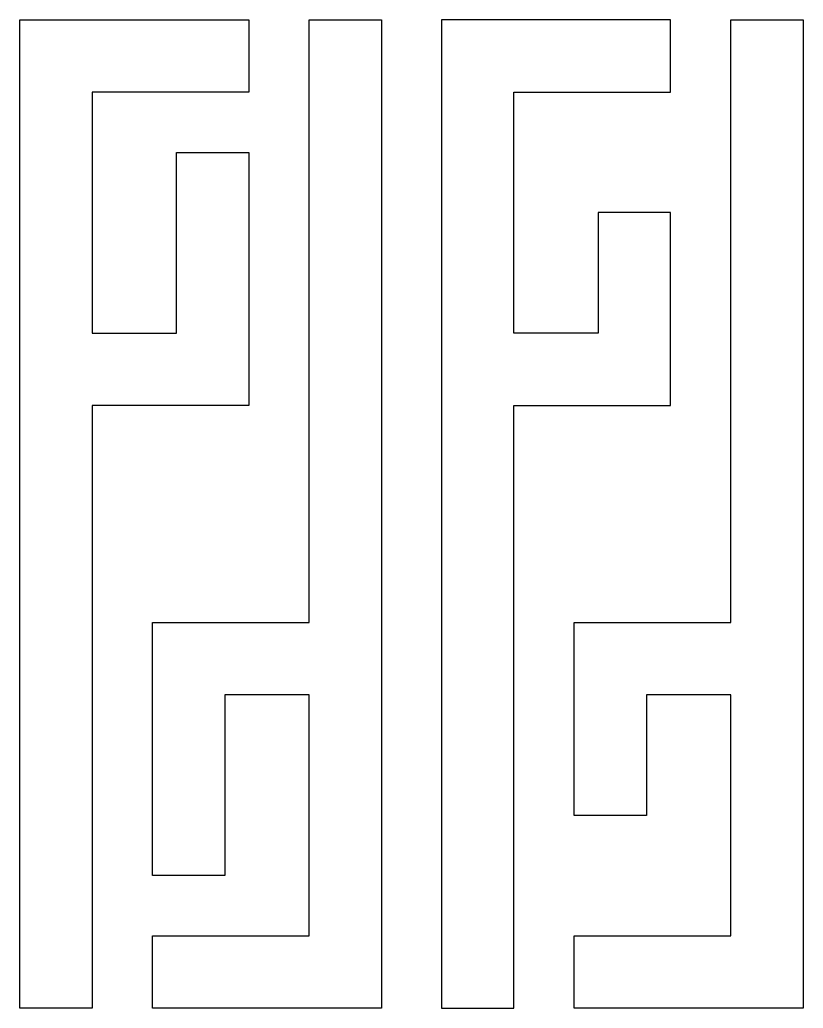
# Model space of a CAD drawing. Extents: x -22 to 108, y -64 to 100.
import ezdxf

# ---------------------------------------------------------------- set-up
doc = ezdxf.new("R2010")
doc.units = 0
doc.layers.get('0').update_dxf_attribs({"linetype": 'continuous'})

# ---------------------------------------------------------------- blocks, each defined once
blk = doc.blocks.new('SKETCH')
at = {"color": 7}
for points in [[(-22, -64), (-22, 100), (16, 100), (16, 88), (-10, 88), (-10, 48), (4, 48), (4, 78), (16, 78), (16, 36), (-10, 36), (-10, -64)], [(38, 100), (38, -64), (0, -64), (0, -52), (26, -52), (26, -12), (12, -12), (12, -42), (0, -42), (0, 0), (26, 0), (26, 100)], [(86, 100), (48, 100), (48, -64), (60, -64), (60, 36), (86, 36), (86, 68), (74, 68), (74, 48), (60, 48), (60, 88), (86, 88)], [(96, 100), (108, 100), (108, -64), (70, -64), (70, -52), (96, -52), (96, -12), (82, -12), (82, -32), (70, -32), (70, 0), (96, 0)]]:
    blk.add_lwpolyline(points, close=True, dxfattribs=at)

msp = doc.modelspace()

# ---------------------------------------------------------------- block references
at = {"color": 7}
msp.add_blockref('SKETCH', (0, 0), dxfattribs=at)

doc.saveas('drawing.dxf')
